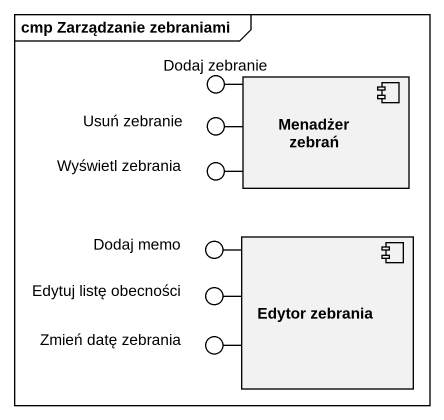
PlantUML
@startuml
mainframe cmp Zarządzanie zebraniami
() "Dodaj zebranie" as Dodaj_zebranie
component "Menadżer zebrań" as Menadżer_zebrań
() "Usuń zebranie" as Usuń_zebranie
() "Wyświetl zebrania" as Wyświetl_zebrania
() "Dodaj memo" as Dodaj_memo
component "Edytor zebrania" as Edytor_zebrania
() "Edytuj listę obecności" as Edytuj_listę_obecności
() "Zmień datę zebrania" as Zmień_datę_zebrania
Menadżer_zebrań -left- Dodaj_zebranie
Menadżer_zebrań -left- Usuń_zebranie
Menadżer_zebrań -left- Wyświetl_zebrania
Edytor_zebrania -left- Dodaj_memo
Edytor_zebrania -left- Edytuj_listę_obecności
Edytor_zebrania -left- Zmień_datę_zebrania
@enduml
